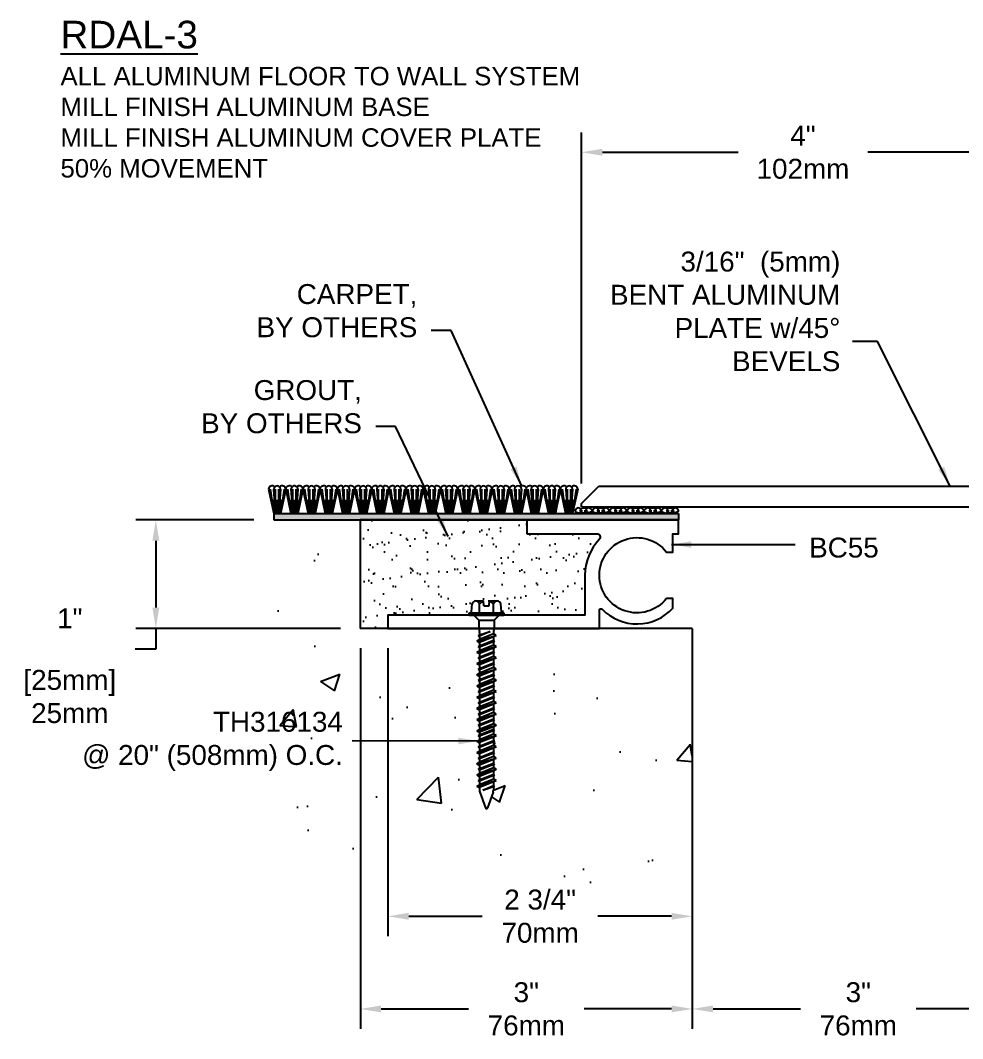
# Model space of a CAD drawing. Header units: inches. Extents: x -2.2 to 23.4, y 0.8 to 10.
# Drawn here: x -2.25 to 6.27, y 0.77 to 9.98 of the extents above; entities that cross this region are included whole.
import ezdxf

# ---------------------------------------------------------------- set-up
doc = ezdxf.new("R2010")
doc.units = ezdxf.units.IN
doc.header["$MEASUREMENT"] = 0
for name, color, linetype in [('Anchors', 4, 'Continuous'), ('Conditions', 1, 'Continuous'), ('Dimensions', 3, 'Continuous'), ('Metals', 7, 'Continuous'), ('Text', 2, 'Continuous')]:
    doc.layers.add(name, color=color, linetype=linetype)
doc.styles.add('ARIAL', font='arial.ttf')
doc.styles.get("Standard").update_dxf_attribs({"font": 'arial.ttf'})
doc.dimstyles.new('ARIAL', dxfattribs={"dimtxt": 0.18, "dimasz": 0.1875, "dimexe": 0.18, "dimexo": 0.18, "dimgap": 0.1875, "dimtad": 0, "dimtih": 1, "dimtoh": 1, "dimdec": 4, "dimzin": 0, "dimdsep": 46, "dimlunit": 4, "dimtxsty": 'ARIAL', "dimcen": 0.09, "dimadec": 0, "dimazin": 0, "dimtfac": 1, "dimtdec": 4, "dimtofl": 0, "dimtmove": 0, "dimatfit": 3, "dimfxl": 0, "dimfrac": 2, "dimtolj": 1, "dimtzin": 0, "dimarcsym": 0})
doc.dimstyles.get("Standard").update_dxf_attribs({"dimtxt": 0.125, "dimasz": 0.125, "dimexe": 0.125, "dimexo": 0.125, "dimgap": 0.125, "dimtad": 0, "dimtih": 1, "dimtoh": 1, "dimdec": 4, "dimzin": 0, "dimdsep": 46, "dimlunit": 4, "dimtxsty": 'ARIAL', "dimcen": 0.09, "dimadec": 0, "dimazin": 0, "dimtfac": 1, "dimtdec": 4, "dimtofl": 0, "dimtmove": 0, "dimatfit": 3, "dimfxl": 0, "dimfrac": 2, "dimtolj": 1, "dimtzin": 0, "dimarcsym": 0})

# ---------------------------------------------------------------- blocks, each defined once
blk = doc.blocks.new('Bc55')
blk.add_lwpolyline([(1.38, 0.855), (2.0131, 0.855, -0.659567), (2.0348, 0.8043, 0.192706), (1.905, 0.48), (1.905, 0.12), (0.125, 0.12), (0.125, 0), (2.035, 0), (2.035, 0.1616, -0.671875), (2.0607, 0.1721, 0.430668), (2.7, 0.1834), (2.7, 0.27), (2.6424, 0.27, -2.892356), (2.6424, 0.69), (2.7, 0.69), (2.7, 0.855), (2.75, 0.855), (2.75, 0.98), (1.38, 0.98)], format="xyb", close=True)
blk = doc.blocks.new('*D6')
at = {"layer": 'Defpoints', "color": 0}
for p in [(6.8271, 9.1568), (2.8271, 8.7877), (2.8271, 5.6125)]:
    blk.add_point(p, dxfattribs=at)
at = {"layer": 'Dimensions', "color": 0, "lineweight": -2}
for p, q in [((2.8271, 5.7925), (2.8271, 8.9677)), ((6.8271, 8.9768), (6.8271, 8.6077)), ((3.0146, 8.7877), (4.2421, 8.7877)), ((6.6396, 8.7877), (5.412, 8.7877))]:
    blk.add_line(p, q, dxfattribs=at)
at = {"layer": 'Dimensions', "color": 0}
for points in [[(3.0146, 8.8189), (3.0146, 8.7564), (2.8271, 8.7877)], [(6.6396, 8.8189), (6.6396, 8.7564), (6.8271, 8.7877)]]:
    blk.add_solid(points, dxfattribs=at)
at = {"layer": 'Dimensions', "color": 0, "insert": (4.8271, 8.7877), "char_height": 0.18, "attachment_point": 5, "style": 'ARIAL'}
blk.add_mtext('\\A1;4"\\P102mm', dxfattribs=at)
blk = doc.blocks.new('TH-316134')
for p, q in [((-0.1352, 0.029), (-0.129, 0.1001)), ((-0.0967, 0.1275), (-0.0272, 0.1275)), ((-0.0645, 0.0188), (-0.0645, 0.1001)), ((-0.0232, 0.0825), (-0.0272, 0.1275)), ((0.0233, 0.0825), (0.0272, 0.1275)), ((0.0272, 0.1275), (0.0967, 0.1275)), ((0.0645, 0.0188), (0.0645, 0.1001)), ((0.1352, 0.029), (0.129, 0.1001)), ((-0.1568, 0.0188), (0.1568, 0.0188)), ((-0.1568, 0), (-0.1568, 0.0188)), ((-0.1568, 0), (0.1568, 0)), ((-0.1148, 0), (-0.0697, -0.045)), ((-0.0232, 0.0825), (0.0233, 0.0825)), ((0.1148, 0), (0.0698, -0.045)), ((0.1568, 0.0188), (0.1568, 0)), ((-0.0697, -0.045), (0.0698, -0.045)), ((-0.0697, -0.045), (-0.0697, -0.1121)), ((0.0698, -0.045), (0.0698, -0.1121)), ((-0.0862, -0.2344), (0.0863, -0.1836)), ((-0.0737, -0.1836), (0.0321, -0.1471)), ((-0.0737, -0.1836), (-0.0623, -0.1774)), ((-0.0737, -0.1836), (-0.0623, -0.1898)), ((-0.0687, -0.1217), (-0.0633, -0.1477)), ((0.0321, -0.1471), (-0.0623, -0.1898)), ((-0.0623, -0.1774), (0.0321, -0.1471)), ((-0.0623, -0.1573), (-0.0623, -0.1774)), ((0.0623, -0.1707), (-0.0623, -0.2215)), ((0.0623, -0.1573), (0.0623, -0.1707)), ((0.0863, -0.1836), (0.0623, -0.1707)), ((0.0863, -0.1836), (0.0623, -0.1965)), ((0.0687, -0.1217), (0.0633, -0.1477)), ((-0.0862, -0.2344), (-0.0623, -0.2215)), ((-0.0862, -0.2344), (-0.0623, -0.2473)), ((-0.0737, -0.2852), (0.0737, -0.2344)), ((-0.0623, -0.1898), (-0.0623, -0.2215)), ((0.0623, -0.1965), (-0.0623, -0.2473)), ((-0.0623, -0.279), (0.0623, -0.2282)), ((0.0623, -0.2405), (-0.0623, -0.2913)), ((-0.0623, -0.2473), (-0.0623, -0.279)), ((0.0623, -0.2722), (-0.0623, -0.323)), ((0.0623, -0.1965), (0.0623, -0.2282)), ((0.0737, -0.2344), (0.0623, -0.2282)), ((0.0737, -0.2344), (0.0623, -0.2405)), ((0.0623, -0.2405), (0.0623, -0.2722)), ((0.0863, -0.2852), (0.0623, -0.2722)), ((-0.0862, -0.3359), (0.0863, -0.2852)), ((-0.0862, -0.3359), (-0.0623, -0.323)), ((-0.0862, -0.3359), (-0.0623, -0.3489)), ((-0.0737, -0.2852), (-0.0623, -0.279)), ((-0.0737, -0.2852), (-0.0623, -0.2913)), ((-0.0737, -0.3867), (0.0737, -0.3359)), ((-0.0623, -0.2913), (-0.0623, -0.323)), ((0.0623, -0.2981), (-0.0623, -0.3489)), ((-0.0623, -0.3806), (0.0623, -0.3298)), ((0.0623, -0.3421), (-0.0623, -0.3929)), ((-0.0623, -0.3489), (-0.0623, -0.3806)), ((0.0863, -0.2852), (0.0623, -0.2981)), ((0.0623, -0.2981), (0.0623, -0.3298)), ((0.0737, -0.3359), (0.0623, -0.3298)), ((0.0737, -0.3359), (0.0623, -0.3421)), ((0.0623, -0.3421), (0.0623, -0.3738)), ((-0.0862, -0.4375), (0.0863, -0.3867)), ((-0.0862, -0.4375), (-0.0623, -0.4246)), ((-0.0862, -0.4375), (-0.0623, -0.4504)), ((-0.0737, -0.3867), (-0.0623, -0.3806)), ((-0.0737, -0.3867), (-0.0623, -0.3929)), ((-0.0737, -0.4883), (0.0737, -0.4375)), ((0.0623, -0.3738), (-0.0623, -0.4246)), ((-0.0623, -0.3929), (-0.0623, -0.4246)), ((0.0623, -0.3996), (-0.0623, -0.4504)), ((-0.0623, -0.4821), (0.0623, -0.4313)), ((0.0623, -0.4437), (-0.0623, -0.4944)), ((-0.0623, -0.4504), (-0.0623, -0.4821)), ((0.0863, -0.3867), (0.0623, -0.3738)), ((0.0863, -0.3867), (0.0623, -0.3996)), ((0.0623, -0.3996), (0.0623, -0.4313)), ((0.0737, -0.4375), (0.0623, -0.4313)), ((0.0737, -0.4375), (0.0623, -0.4437)), ((0.0623, -0.4437), (0.0623, -0.4754)), ((-0.0862, -0.5391), (0.0863, -0.4883)), ((-0.0862, -0.5391), (-0.0623, -0.5261)), ((-0.0862, -0.5391), (-0.0623, -0.552)), ((-0.0737, -0.4883), (-0.0623, -0.4821)), ((-0.0737, -0.4883), (-0.0623, -0.4944)), ((-0.0737, -0.5898), (0.0737, -0.5391)), ((0.0623, -0.4754), (-0.0623, -0.5261)), ((-0.0623, -0.4944), (-0.0623, -0.5261)), ((0.0623, -0.5012), (-0.0623, -0.552)), ((-0.0623, -0.5837), (0.0623, -0.5329)), ((0.0623, -0.5452), (-0.0623, -0.596)), ((-0.0623, -0.552), (-0.0623, -0.5837)), ((0.0863, -0.4883), (0.0623, -0.4754)), ((0.0863, -0.4883), (0.0623, -0.5012)), ((0.0623, -0.5012), (0.0623, -0.5329)), ((0.0737, -0.5391), (0.0623, -0.5329)), ((0.0737, -0.5391), (0.0623, -0.5452)), ((0.0623, -0.5452), (0.0623, -0.5769)), ((-0.0862, -0.6406), (0.0863, -0.5898)), ((-0.0862, -0.6406), (-0.0623, -0.6277)), ((-0.0862, -0.6406), (-0.0623, -0.6535)), ((-0.0737, -0.5898), (-0.0623, -0.5837)), ((-0.0737, -0.5898), (-0.0623, -0.596)), ((-0.0737, -0.6914), (0.0737, -0.6406)), ((0.0623, -0.5769), (-0.0623, -0.6277)), ((-0.0623, -0.596), (-0.0623, -0.6277)), ((0.0623, -0.6028), (-0.0623, -0.6535)), ((-0.0623, -0.6852), (0.0623, -0.6345)), ((0.0863, -0.5898), (0.0623, -0.5769)), ((0.0863, -0.5898), (0.0623, -0.6028)), ((0.0623, -0.6028), (0.0623, -0.6345)), ((0.0737, -0.6406), (0.0623, -0.6345)), ((0.0737, -0.6406), (0.0623, -0.6468)), ((-0.0862, -0.7422), (0.0863, -0.6914)), ((-0.0862, -0.7422), (-0.0623, -0.7293)), ((-0.0737, -0.6914), (-0.0623, -0.6852)), ((-0.0737, -0.6914), (-0.0623, -0.6976)), ((0.0623, -0.6468), (-0.0623, -0.6976)), ((-0.0623, -0.6535), (-0.0623, -0.6852)), ((0.0623, -0.6785), (-0.0623, -0.7293)), ((-0.0623, -0.6976), (-0.0623, -0.7293)), ((0.0623, -0.7043), (-0.0623, -0.7551)), ((-0.0623, -0.7868), (0.0623, -0.736)), ((0.0623, -0.6468), (0.0623, -0.6785)), ((0.0863, -0.6914), (0.0623, -0.6785)), ((0.0863, -0.6914), (0.0623, -0.7043)), ((0.0623, -0.7043), (0.0623, -0.736)), ((0.0737, -0.7422), (0.0623, -0.736)), ((-0.0862, -0.7422), (-0.0623, -0.7551)), ((-0.0862, -0.8437), (0.0863, -0.793)), ((-0.0737, -0.793), (0.0737, -0.7422)), ((-0.0737, -0.793), (-0.0623, -0.7868)), ((-0.0737, -0.793), (-0.0623, -0.7991)), ((0.0623, -0.7484), (-0.0623, -0.7991)), ((-0.0623, -0.7551), (-0.0623, -0.7868)), ((0.0623, -0.78), (-0.0623, -0.8308)), ((-0.0623, -0.7991), (-0.0623, -0.8308)), ((0.0623, -0.8059), (-0.0623, -0.8567)), ((0.0737, -0.7422), (0.0623, -0.7484)), ((0.0623, -0.7484), (0.0623, -0.78)), ((0.0863, -0.793), (0.0623, -0.78)), ((0.0863, -0.793), (0.0623, -0.8059)), ((0.0623, -0.8059), (0.0623, -0.8376)), ((-0.0862, -0.8437), (-0.0623, -0.8308)), ((-0.0862, -0.8437), (-0.0623, -0.8567)), ((-0.0862, -0.9453), (0.0863, -0.8945)), ((-0.0737, -0.8945), (0.0737, -0.8437)), ((-0.0737, -0.8945), (-0.0623, -0.8884)), ((-0.0737, -0.8945), (-0.0623, -0.9007)), ((-0.0623, -0.8884), (0.0623, -0.8376)), ((0.0623, -0.8499), (-0.0623, -0.9007)), ((-0.0623, -0.8567), (-0.0623, -0.8884)), ((0.0623, -0.8816), (-0.0623, -0.9324)), ((-0.0623, -0.9007), (-0.0623, -0.9324)), ((0.0623, -0.9075), (-0.0623, -0.9582)), ((0.0737, -0.8437), (0.0623, -0.8376)), ((0.0737, -0.8437), (0.0623, -0.8499)), ((0.0623, -0.8499), (0.0623, -0.8816)), ((0.0863, -0.8945), (0.0623, -0.8816)), ((0.0863, -0.8945), (0.0623, -0.9075)), ((0.0623, -0.9075), (0.0623, -0.9391)), ((-0.0862, -0.9453), (-0.0623, -0.9324)), ((-0.0862, -0.9453), (-0.0623, -0.9582)), ((-0.0862, -1.0469), (0.0863, -0.9961)), ((-0.0737, -0.9961), (0.0737, -0.9453)), ((-0.0737, -0.9961), (-0.0623, -0.9899)), ((-0.0737, -0.9961), (-0.0623, -1.0023)), ((-0.0623, -0.9899), (0.0623, -0.9391)), ((0.0623, -0.9515), (-0.0623, -1.0023)), ((-0.0623, -0.9582), (-0.0623, -0.9899)), ((0.0623, -0.9832), (-0.0623, -1.034)), ((-0.0623, -1.0023), (-0.0623, -1.034)), ((0.0623, -1.009), (-0.0623, -1.0598)), ((0.0737, -0.9453), (0.0623, -0.9391)), ((0.0737, -0.9453), (0.0623, -0.9515)), ((0.0623, -0.9515), (0.0623, -0.9832)), ((0.0863, -0.9961), (0.0623, -0.9832)), ((0.0863, -0.9961), (0.0623, -1.009)), ((0.0623, -1.0012), (0.0623, -1.0329)), ((-0.0862, -1.0469), (-0.0623, -1.034)), ((-0.0862, -1.0469), (-0.0623, -1.0598)), ((-0.0862, -1.1406), (0.0863, -1.0898)), ((-0.0737, -1.0898), (0.0737, -1.0391)), ((-0.0737, -1.0898), (-0.0623, -1.0837)), ((-0.0737, -1.0898), (-0.0623, -1.096)), ((-0.0623, -1.0837), (0.0623, -1.0329)), ((0.0623, -1.0452), (-0.0623, -1.096)), ((-0.0623, -1.052), (-0.0623, -1.0837)), ((0.0623, -1.0769), (-0.0623, -1.1277)), ((-0.0623, -1.096), (-0.0623, -1.1277)), ((0.0623, -1.1028), (-0.0623, -1.1535)), ((0.0737, -1.0391), (0.0623, -1.0329)), ((0.0737, -1.0391), (0.0623, -1.0452)), ((0.0623, -1.0452), (0.0623, -1.0769)), ((0.0863, -1.0898), (0.0623, -1.0769)), ((0.0863, -1.0898), (0.0623, -1.1028)), ((0.0623, -1.1028), (0.0623, -1.1345)), ((-0.0862, -1.1406), (-0.0623, -1.1277)), ((-0.0862, -1.1406), (-0.0623, -1.1535)), ((-0.0862, -1.2422), (0.0863, -1.1914)), ((-0.0737, -1.1914), (0.0737, -1.1406)), ((-0.0737, -1.1914), (-0.0623, -1.1852)), ((-0.0737, -1.1914), (-0.0623, -1.1976)), ((-0.0623, -1.1852), (0.0623, -1.1345)), ((0.0623, -1.1468), (-0.0623, -1.1976)), ((-0.0623, -1.1535), (-0.0623, -1.1852)), ((0.0623, -1.1785), (-0.0623, -1.2293)), ((0.0737, -1.1406), (0.0623, -1.1345)), ((0.0737, -1.1406), (0.0623, -1.1468)), ((0.0623, -1.1468), (0.0623, -1.1785)), ((0.0863, -1.1914), (0.0623, -1.1785)), ((0.0863, -1.1914), (0.0623, -1.2043)), ((-0.0862, -1.2422), (-0.0623, -1.2293)), ((-0.0862, -1.2422), (-0.0623, -1.2551)), ((-0.0737, -1.293), (0.0737, -1.2422)), ((-0.0737, -1.293), (-0.0623, -1.2868)), ((-0.0623, -1.1976), (-0.0623, -1.2293)), ((0.0623, -1.2043), (-0.0623, -1.2551)), ((-0.0623, -1.2868), (0.0623, -1.236)), ((0.0623, -1.2484), (-0.0623, -1.2991)), ((-0.0623, -1.2551), (-0.0623, -1.2868)), ((0.0623, -1.28), (-0.0623, -1.3308)), ((0.0623, -1.2043), (0.0623, -1.236)), ((0.0737, -1.2422), (0.0623, -1.236)), ((0.0737, -1.2422), (0.0623, -1.2484)), ((0.0623, -1.2484), (0.0623, -1.28)), ((0.0863, -1.293), (0.0623, -1.28)), ((-0.0862, -1.3437), (0.0863, -1.293)), ((-0.0862, -1.3437), (-0.0623, -1.3308)), ((-0.0862, -1.3437), (-0.0623, -1.3567)), ((-0.0737, -1.293), (-0.0623, -1.2991)), ((-0.0737, -1.3945), (0.0737, -1.3437)), ((-0.0623, -1.2991), (-0.0623, -1.3308)), ((0.0623, -1.3059), (-0.0623, -1.3567)), ((-0.0623, -1.3884), (0.0623, -1.3376)), ((0.0623, -1.3499), (-0.0623, -1.4007)), ((-0.0623, -1.3567), (-0.0623, -1.3884)), ((0.0863, -1.293), (0.0623, -1.3059)), ((0.0623, -1.3059), (0.0623, -1.3376)), ((0.0737, -1.3437), (0.0623, -1.3376)), ((0.0737, -1.3437), (0.0623, -1.3499)), ((0.0623, -1.3499), (0.0623, -1.3816)), ((-0.0862, -1.4453), (0.0863, -1.3945)), ((-0.0862, -1.4453), (-0.0623, -1.4324)), ((-0.0862, -1.4453), (-0.0623, -1.4582)), ((-0.0737, -1.3945), (-0.0623, -1.3884)), ((-0.0737, -1.3945), (-0.0623, -1.4007)), ((-0.0737, -1.4961), (0.0737, -1.4453)), ((0.0623, -1.3816), (-0.0623, -1.4324)), ((-0.0623, -1.4007), (-0.0623, -1.4324)), ((0.0623, -1.4075), (-0.0623, -1.4582)), ((-0.0623, -1.4899), (0.0623, -1.4391)), ((0.0623, -1.4515), (-0.0623, -1.5023)), ((-0.0623, -1.4582), (-0.0623, -1.4899)), ((0.0863, -1.3945), (0.0623, -1.3816)), ((0.0863, -1.3945), (0.0623, -1.4075)), ((0.0623, -1.4075), (0.0623, -1.4391)), ((0.0737, -1.4453), (0.0623, -1.4391)), ((0.0737, -1.4453), (0.0623, -1.4515)), ((0.0623, -1.4515), (0.0623, -1.4832)), ((-0.0862, -1.5469), (0.0863, -1.4961)), ((-0.0862, -1.5469), (-0.0623, -1.534)), ((-0.0862, -1.5469), (-0.0623, -1.5598)), ((-0.0737, -1.4961), (-0.0623, -1.4899)), ((-0.0737, -1.4961), (-0.0623, -1.5023)), ((0.0623, -1.4832), (-0.0623, -1.534)), ((-0.0623, -1.5023), (-0.0623, -1.534)), ((0.0623, -1.509), (-0.0623, -1.5598)), ((-0.0623, -1.5598), (-0.0623, -1.5857)), ((-0.0335, -1.5838), (0.0623, -1.5407)), ((-0.0335, -1.5838), (0.0737, -1.5469)), ((0.0623, -1.553), (-0.0335, -1.5838)), ((0.0863, -1.4961), (0.0623, -1.4832)), ((0.0863, -1.4961), (0.0623, -1.509)), ((0.0623, -1.509), (0.0623, -1.5407)), ((0.0737, -1.5469), (0.0623, -1.5407)), ((0.0737, -1.5469), (0.0623, -1.553)), ((0.0623, -1.553), (0.0623, -1.5857)), ((-0.0596, -1.601), (-0.0096, -1.7438)), ((0.0596, -1.601), (0.0096, -1.7438))]:
    blk.add_line(p, q)
for centre, radius, start, end in [((-0.0967, 0.0948), 0.0327, 9.28497, 170.71503), ((0, 0.0379), 0.0896, 107.42152, 136.04074), ((0, 0.0379), 0.0896, 43.95926, 72.57848), ((0.0967, 0.0948), 0.0327, 9.28497, 170.71503), ((-0.1464, 0.03), 0.0112, 270, 355), ((0.1464, 0.03), 0.0112, 185, 270), ((-0.0232, -0.1121), 0.0465, 180, 191.9357), ((-0.1088, -0.1573), 0.0465, 0, 11.9357), ((0.1088, -0.1573), 0.0465, 168.0643, 180), ((0.0233, -0.1121), 0.0465, 348.0643, 0), ((-0.0158, -1.5857), 0.0465, 180, 199.30575), ((0.0158, -1.5857), 0.0465, 340.69425, 0), ((0, -1.7394), 0.0106, 204.10008, 335.89992)]:
    blk.add_arc(centre, radius, start, end)
blk = doc.blocks.new('TH316134')
blk.add_blockref('TH-316134', (0, 0))
blk = doc.blocks.new('*D9')
at = {"layer": 'Defpoints', "color": 0}
for p in [(1.0771, 4.484), (3.8271, 3.0164), (1.0771, 1.8806)]:
    blk.add_point(p, dxfattribs=at)
at = {"layer": 'Dimensions', "color": 0, "lineweight": -2}
for p, q in [((1.0771, 4.304), (1.0771, 1.7006)), ((3.8271, 2.8364), (3.8271, 1.7006)), ((1.2646, 1.8806), (1.9293, 1.8806)), ((3.6396, 1.8806), (2.9748, 1.8806))]:
    blk.add_line(p, q, dxfattribs=at)
at = {"layer": 'Dimensions', "color": 0}
for points in [[(1.2646, 1.9119), (1.2646, 1.8494), (1.0771, 1.8806)], [(3.6396, 1.9119), (3.6396, 1.8494), (3.8271, 1.8806)]]:
    blk.add_solid(points, dxfattribs=at)
at = {"layer": 'Dimensions', "color": 0, "insert": (2.4521, 1.8806), "char_height": 0.18, "attachment_point": 5, "style": 'ARIAL'}
blk.add_mtext('\\A1;2 3/4"\\P70mm', dxfattribs=at)
blk = doc.blocks.new('*D10')
at = {"layer": 'Defpoints', "color": 0}
for p in [(3.8271, 2.1265), (6.8271, 2.1265), (6.8271, 1.0431)]:
    blk.add_point(p, dxfattribs=at)
at = {"layer": 'Dimensions', "color": 0, "lineweight": -2}
for p, q in [((3.8271, 1.9465), (3.8271, 0.8631)), ((6.8271, 1.9465), (6.8271, 0.8631)), ((4.0146, 1.0431), (4.8043, 1.0431)), ((6.6396, 1.0431), (5.8498, 1.0431))]:
    blk.add_line(p, q, dxfattribs=at)
at = {"layer": 'Dimensions', "color": 0}
for points in [[(4.0146, 1.0744), (4.0146, 1.0119), (3.8271, 1.0431)], [(6.6396, 1.0744), (6.6396, 1.0119), (6.8271, 1.0431)]]:
    blk.add_solid(points, dxfattribs=at)
at = {"layer": 'Dimensions', "color": 0, "insert": (5.3271, 1.0431), "char_height": 0.18, "attachment_point": 5, "style": 'ARIAL'}
blk.add_mtext('\\A1;3"\\P76mm', dxfattribs=at)
blk = doc.blocks.new('*D11')
at = {"layer": 'Defpoints', "color": 0}
for p in [(0.8271, 4.484), (3.8271, 2.1265), (0.8271, 1.0431)]:
    blk.add_point(p, dxfattribs=at)
at = {"layer": 'Dimensions', "color": 0, "lineweight": -2}
for p, q in [((0.8271, 4.304), (0.8271, 0.8631)), ((3.8271, 1.9465), (3.8271, 0.8631)), ((1.0146, 1.0431), (1.8043, 1.0431)), ((3.6396, 1.0431), (2.8498, 1.0431))]:
    blk.add_line(p, q, dxfattribs=at)
at = {"layer": 'Dimensions', "color": 0}
for points in [[(1.0146, 1.0744), (1.0146, 1.0119), (0.8271, 1.0431)], [(3.6396, 1.0744), (3.6396, 1.0119), (3.8271, 1.0431)]]:
    blk.add_solid(points, dxfattribs=at)
at = {"layer": 'Dimensions', "color": 0, "insert": (2.3271, 1.0431), "char_height": 0.18, "attachment_point": 5, "style": 'ARIAL'}
blk.add_mtext('\\A1;3"\\P76mm', dxfattribs=at)
blk = doc.blocks.new('carpet-teeth2')
for points in [[(1.0485, 1.2527), (1.0952, 1.0335)], [(1.0635, 1.2548), (1.0951, 1.0335)], [(1.111, 1.0335), (1.111, 1.2527)], [(1.1414, 1.0335), (1.1414, 1.2527)], [(1.157, 1.2527), (1.1414, 1.0335)], [(1.2039, 1.2527), (1.1571, 1.0335)], [(1.1888, 1.2548), (1.1573, 1.0335)], [(1.2039, 1.2527), (1.2506, 1.0335)], [(1.2189, 1.2548), (1.2505, 1.0335)], [(1.2507, 1.2527), (1.2664, 1.0335)], [(1.2664, 1.0335), (1.2664, 1.2527)], [(1.2968, 1.0335), (1.2968, 1.2527)], [(1.3124, 1.2527), (1.2968, 1.0335)], [(1.3593, 1.2527), (1.3125, 1.0335)], [(1.3442, 1.2548), (1.3127, 1.0335)], [(1.3593, 1.2527), (1.406, 1.0335)], [(1.3743, 1.2548), (1.4059, 1.0335)], [(1.4061, 1.2527), (1.4218, 1.0335)], [(1.4218, 1.0335), (1.4218, 1.2527)], [(1.4678, 1.2527), (1.4522, 1.0335)], [(1.4522, 1.0335), (1.4522, 1.2527)], [(1.4996, 1.2548), (1.4684, 1.0356)], [(1.5147, 1.2527), (1.4684, 1.0356)], [(1.5147, 1.2527), (1.5614, 1.0335)], [(1.5297, 1.2548), (1.561, 1.0356)], [(1.5615, 1.2527), (1.5772, 1.0335)], [(1.5772, 1.0335), (1.5772, 1.2527)], [(1.6232, 1.2527), (1.6076, 1.0335)], [(1.6076, 1.0335), (1.6076, 1.2527)], [(1.6701, 1.2527), (1.6233, 1.0335)], [(1.655, 1.2548), (1.6238, 1.0356)], [(1.6701, 1.2527), (1.7168, 1.0335)], [(1.6851, 1.2548), (1.7167, 1.0335)], [(1.7169, 1.2527), (1.7326, 1.0335)], [(1.7326, 1.0335), (1.7326, 1.2527)], [(1.7786, 1.2527), (1.763, 1.0335)], [(1.763, 1.0335), (1.763, 1.2527)], [(1.8255, 1.2527), (1.7787, 1.0335)], [(1.8104, 1.2548), (1.7792, 1.0356)], [(1.0926, 1.1585), (1.1104, 1.0335)], [(1.1262, 1.0335), (1.1262, 1.1585)], [(1.1597, 1.1585), (1.1425, 1.0378)], [(1.248, 1.1585), (1.2658, 1.0335)], [(1.2816, 1.0335), (1.2816, 1.1585)], [(1.3151, 1.1585), (1.2973, 1.0335)], [(1.4034, 1.1585), (1.4212, 1.0335)], [(1.437, 1.0335), (1.437, 1.1585)], [(1.4705, 1.1585), (1.4533, 1.0378)], [(1.5588, 1.1585), (1.5766, 1.0335)], [(1.5924, 1.0335), (1.5924, 1.1585)], [(1.6259, 1.1585), (1.6081, 1.0335)], [(1.7142, 1.1585), (1.732, 1.0335)], [(1.7478, 1.0335), (1.7478, 1.1585)], [(1.7813, 1.1585), (1.7635, 1.0335)], [(1.0951, 1.0335), (1.7787, 1.0335)]]:
    blk.add_lwpolyline(points)
blk.add_lwpolyline([(1.0953, 1.2527), (1.111, 1.0335)], close=True)
for centre, radius, start, end in [((1.0797, 1.2527), 0.0312, 41.211, 180), ((1.1262, 1.2527), 0.0308, 0, 180), ((1.1726, 1.2527), 0.0312, 0, 138.789), ((1.2351, 1.2527), 0.0312, 41.211, 180), ((1.2816, 1.2527), 0.0307, 355.92228, 184.07772), ((1.328, 1.2527), 0.0312, 0, 138.789), ((1.3905, 1.2527), 0.0312, 41.211, 180), ((1.437, 1.2527), 0.0308, 0, 180), ((1.4834, 1.2527), 0.0312, 0, 138.789), ((1.5459, 1.2527), 0.0312, 41.211, 180), ((1.5924, 1.2527), 0.0308, 0, 180), ((1.6388, 1.2527), 0.0312, 0, 138.789), ((1.7013, 1.2527), 0.0312, 41.211, 180), ((1.7478, 1.2527), 0.0308, 0, 180), ((1.7942, 1.2527), 0.0312, 0, 138.789)]:
    blk.add_arc(centre, radius, start, end)
at = {"insert": (1.0952, 1.0336), "char_height": 0.0000478, "width": 0.00109, "attachment_point": 1}
blk.add_mtext('{\\fArial|b0|i0|c0|p34;BALCO TOOTHBRUSH}', dxfattribs=at)
blk = doc.blocks.new('CARPET')
at = {"layer": 'Conditions'}
h = blk.add_hatch(dxfattribs=at)
h.set_pattern_fill('EXPAND', color=256, scale=0.125, style=0)
h.set_pattern_definition([(30, (-0.98028, 0.06387), (2e-11, 0.075), [0.0625, -0.0125]), (330, (-0.98028, 0.06387), (0.0649519, 0.0375), [0.0625, -0.0125]), (330, (-0.92615, 0.09512), (0.0649519, 0.0375), [0.0625, -0.0125]), (30, (-0.92615, 0.10762), (2e-11, 0.075), [0.0625, -0.0125])])
h.paths.add_polyline_path([(0.7819, 11.1784), (0.7819, 11.1202), (4.4395, 11.1202), (4.4395, 11.1784)])
for p, q in [((0.7819, 11.1784), (4.4395, 11.1784)), ((0.7819, 11.1784), (0.7819, 11.1202)), ((4.4395, 11.1784), (4.4395, 11.1202)), ((0.7819, 11.1202), (4.4395, 11.1202))]:
    blk.add_line(p, q, dxfattribs=at)
for points in [[(3.0626, 11.3976), (3.1093, 11.1784)], [(3.0776, 11.3997), (3.1092, 11.1784)], [(3.1251, 11.1784), (3.1251, 11.3976)], [(3.1711, 11.3976), (3.1555, 11.1784)], [(3.1555, 11.1784), (3.1555, 11.3976)], [(3.218, 11.3976), (3.1712, 11.1784)], [(3.2029, 11.3997), (3.1714, 11.1784)], [(3.218, 11.3976), (3.2647, 11.1784)], [(3.233, 11.3997), (3.2646, 11.1784)], [(3.2649, 11.3976), (3.2805, 11.1784)], [(3.2805, 11.1784), (3.2805, 11.3976)], [(3.3265, 11.3976), (3.3109, 11.1784)], [(3.3109, 11.1784), (3.3109, 11.3976)], [(3.3734, 11.3976), (3.3266, 11.1784)], [(3.3583, 11.3997), (3.3268, 11.1784)], [(3.3734, 11.3976), (3.4201, 11.1784)], [(3.3884, 11.3997), (3.42, 11.1784)], [(3.4203, 11.3976), (3.4359, 11.1784)], [(3.4359, 11.1784), (3.4359, 11.3976)], [(3.4663, 11.1784), (3.4663, 11.3976)], [(3.4819, 11.3976), (3.4663, 11.1784)], [(3.5137, 11.3997), (3.4825, 11.1805)], [(3.5288, 11.3976), (3.4825, 11.1805)], [(3.1067, 11.3034), (3.1245, 11.1784)], [(3.1403, 11.1784), (3.1403, 11.3034)], [(3.1738, 11.3034), (3.1566, 11.1827)], [(3.2621, 11.3034), (3.2799, 11.1784)], [(3.2957, 11.1784), (3.2957, 11.3034)], [(3.3292, 11.3034), (3.3114, 11.1784)], [(3.4175, 11.3034), (3.4353, 11.1784)], [(3.4511, 11.1784), (3.4511, 11.3034)], [(3.4846, 11.3034), (3.4674, 11.1827)], [(3.1092, 11.1784), (3.7928, 11.1784)], [(3.5045, 11.1972), (3.5513, 11.1784)], [(3.5433, 11.1918), (3.5511, 11.1784)], [(3.5516, 11.195), (3.567, 11.1784)], [(3.5619, 11.1918), (3.5665, 11.1784)], [(3.567, 11.1784), (3.567, 11.2085)], [(3.5822, 11.1784), (3.5822, 11.1918)], [(3.5974, 11.1784), (3.5974, 11.2085)], [(3.613, 11.195), (3.5974, 11.1784)], [(3.6026, 11.1919), (3.598, 11.1784)], [(3.613, 11.195), (3.6133, 11.1784)], [(3.6599, 11.1972), (3.6132, 11.1784)], [(3.6219, 11.1918), (3.6141, 11.1784)], [(3.6604, 11.1972), (3.7072, 11.1784)], [(3.6992, 11.1918), (3.707, 11.1784)], [(3.7075, 11.195), (3.7229, 11.1784)], [(3.7178, 11.1918), (3.7224, 11.1784)], [(3.7229, 11.1784), (3.7229, 11.2085)], [(3.7381, 11.1784), (3.7381, 11.1918)], [(3.7533, 11.1784), (3.7533, 11.2085)], [(3.7689, 11.195), (3.7533, 11.1784)], [(3.7585, 11.1919), (3.7539, 11.1784)], [(3.7689, 11.195), (3.7692, 11.1784)], [(3.8158, 11.1972), (3.7691, 11.1784)], [(3.7778, 11.1918), (3.77, 11.1784)], [(3.8175, 11.1972), (3.8643, 11.1784)], [(3.8563, 11.1918), (3.8641, 11.1784)], [(3.8621, 11.1784), (4.4289, 11.1784)], [(3.8645, 11.195), (3.88, 11.1784)], [(3.8748, 11.1918), (3.8795, 11.1784)], [(3.88, 11.1784), (3.88, 11.2085)], [(3.8952, 11.1784), (3.8952, 11.1918)], [(3.9104, 11.1784), (3.9104, 11.2085)], [(3.9259, 11.195), (3.9104, 11.1784)], [(3.9156, 11.1919), (3.9109, 11.1784)], [(3.9259, 11.195), (3.9263, 11.1784)], [(3.9729, 11.1972), (3.9261, 11.1784)], [(3.9349, 11.1918), (3.927, 11.1784)], [(3.9734, 11.1972), (4.0201, 11.1784)], [(4.0122, 11.1918), (4.02, 11.1784)], [(4.0204, 11.195), (4.0359, 11.1784)], [(4.0307, 11.1918), (4.0353, 11.1784)], [(4.0359, 11.1784), (4.0359, 11.2085)], [(4.0511, 11.1784), (4.0511, 11.1918)], [(4.0663, 11.1784), (4.0663, 11.2085)], [(4.0818, 11.195), (4.0663, 11.1784)], [(4.0714, 11.1919), (4.0668, 11.1784)], [(4.0818, 11.195), (4.0822, 11.1784)], [(4.1288, 11.1972), (4.082, 11.1784)], [(4.0908, 11.1918), (4.0829, 11.1784)], [(4.1293, 11.1972), (4.176, 11.1784)], [(4.1681, 11.1918), (4.1759, 11.1784)], [(4.1763, 11.195), (4.1918, 11.1784)], [(4.1866, 11.1918), (4.1912, 11.1784)], [(4.1918, 11.1784), (4.1918, 11.2085)], [(4.207, 11.1784), (4.207, 11.1918)], [(4.2222, 11.1784), (4.2222, 11.2085)], [(4.2377, 11.195), (4.2222, 11.1784)], [(4.2273, 11.1919), (4.2227, 11.1784)], [(4.2377, 11.195), (4.2381, 11.1784)], [(4.2847, 11.1972), (4.2379, 11.1784)], [(4.2466, 11.1918), (4.2388, 11.1784)], [(4.2859, 11.1972), (4.3327, 11.1784)], [(4.3247, 11.1918), (4.3325, 11.1784)], [(4.3329, 11.195), (4.3484, 11.1784)], [(4.3433, 11.1918), (4.3479, 11.1784)], [(4.3484, 11.1784), (4.3484, 11.2085)], [(4.3636, 11.1784), (4.3636, 11.1918)], [(4.3788, 11.1784), (4.3788, 11.2085)], [(4.3944, 11.195), (4.3788, 11.1784)], [(4.384, 11.1919), (4.3794, 11.1784)], [(4.3944, 11.195), (4.3947, 11.1784)], [(4.4413, 11.1972), (4.3946, 11.1784)], [(4.4033, 11.1918), (4.3955, 11.1784)]]:
    blk.add_lwpolyline(points, dxfattribs=at)
blk.add_lwpolyline([(3.1095, 11.3976), (3.1251, 11.1784)], close=True, dxfattribs=at)
for centre, radius, start, end in [((3.0938, 11.3976), 0.0312, 41.211, 180), ((3.1403, 11.3976), 0.0308, 0, 180), ((3.1867, 11.3976), 0.0312, 0, 138.789), ((3.2492, 11.3976), 0.0312, 41.211, 180), ((3.2957, 11.3976), 0.0307, 355.92228, 184.07772), ((3.3421, 11.3976), 0.0312, 0, 138.789), ((3.4046, 11.3976), 0.0312, 41.211, 180), ((3.4511, 11.3976), 0.0308, 0, 180), ((3.4975, 11.3976), 0.0312, 0, 138.789), ((3.5358, 11.1972), 0.0312, 41.211, 180), ((3.5822, 11.1972), 0.0307, 355.92228, 184.07772), ((3.6287, 11.1972), 0.0312, 0, 138.789), ((3.6917, 11.1972), 0.0312, 41.211, 180), ((3.7381, 11.1972), 0.0307, 355.92228, 184.07772), ((3.7846, 11.1972), 0.0312, 0, 138.789), ((3.8487, 11.1972), 0.0312, 41.211, 180), ((3.8952, 11.1972), 0.0307, 355.92228, 184.07772), ((3.9416, 11.1972), 0.0312, 0, 138.789), ((4.0046, 11.1972), 0.0312, 41.211, 180), ((4.0511, 11.1972), 0.0307, 355.92228, 184.07772), ((4.0975, 11.1972), 0.0312, 0, 138.789), ((4.1605, 11.1972), 0.0312, 41.211, 180), ((4.207, 11.1972), 0.0307, 355.92228, 184.07772), ((4.2534, 11.1972), 0.0312, 0, 138.789), ((4.3172, 11.1972), 0.0312, 41.211, 180), ((4.3636, 11.1972), 0.0307, 355.92228, 184.07772), ((4.4101, 11.1972), 0.0312, 0, 138.789)]:
    blk.add_arc(centre, radius, start, end, dxfattribs=at)
for p in [(-0.3132, 10.1449), (0.4636, 10.1449), (1.2412, 10.1449)]:
    blk.add_blockref('carpet-teeth2', p, dxfattribs=at)
at = {"layer": 'Conditions', "char_height": 0.0000478, "width": 0.00109, "attachment_point": 1}
for insert in [(3.1093, 11.1785), (3.8622, 11.1785)]:
    blk.add_mtext('{\\fArial|b0|i0|c0|p34;BALCO TOOTHBRUSH}', dxfattribs=dict(at, insert=insert))
blk = doc.blocks.new('PLATE4')
at = {"layer": 'Metals'}
for p, q in [((6.7958, 7.8318), (6.6396, 7.6756)), ((6.7958, 7.8318), (6.8271, 7.8318)), ((6.8271, 5.7068), (6.8271, 7.8318)), ((6.6396, 5.8943), (6.6396, 7.6756)), ((2.8271, 5.6125), (2.9839, 5.7693)), ((2.9839, 5.7693), (6.5146, 5.7693)), ((2.8271, 5.5818), (2.8271, 5.6125)), ((2.8271, 5.5818), (6.7021, 5.5818))]:
    blk.add_line(p, q, dxfattribs=at)
for centre in [(6.5146, 5.8943), (6.7021, 5.7068)]:
    blk.add_arc(centre, 0.125, 270, 0, dxfattribs=at)
blk = doc.blocks.new('*D14')
at = {"layer": 'Defpoints', "color": 0}
for p in [(0.0444, 5.464), (-1.021, 4.484), (0.8271, 4.484)]:
    blk.add_point(p, dxfattribs=at)
at = {"layer": 'Dimensions', "color": 0, "lineweight": -2}
for p, q in [((-0.1356, 5.464), (-1.201, 5.464)), ((-1.021, 5.2765), (-1.021, 4.6715)), ((0.6471, 4.484), (-1.201, 4.484)), ((-1.021, 4.484), (-1.021, 4.2965)), ((-1.021, 4.2965), (-1.2085, 4.2965))]:
    blk.add_line(p, q, dxfattribs=at)
at = {"layer": 'Dimensions', "color": 0}
for points in [[(-1.0522, 5.2765), (-0.9897, 5.2765), (-1.021, 5.464)], [(-1.0522, 4.6715), (-0.9897, 4.6715), (-1.021, 4.484)]]:
    blk.add_solid(points, dxfattribs=at)
at = {"layer": 'Dimensions', "color": 0, "char_height": 0.18, "attachment_point": 5, "style": 'ARIAL'}
for s, insert in [('\\A1;1"', (-1.7985, 4.5744)), ('\\A1;[25mm]\\P25mm', (-1.7985, 3.8667))]:
    blk.add_mtext(s, dxfattribs=dict(at, insert=insert))

msp = doc.modelspace()

# ---------------------------------------------------------------- hatches: boundary and pattern name
at = {"layer": 'Conditions'}
h = msp.add_hatch(dxfattribs=at)
h.set_pattern_fill('AR-CONC', color=256, scale=0.25, style=0)
h.set_pattern_definition([(50, (-1, 0), (1.79315, -0.15688), [0.1875, -2.0625]), (355, (-1, 0), (-0.3469, 1.8805), [0.15, -1.65]), (100.451, (-0.8506, -0.013), (1.44627, 1.7236), [0.15935, -1.75286]), (46.184, (-1, 0.5), (2.6681, -0.4138), [0.28125, -3.09375]), (96.636, (-0.7777, 0.4655), (2.3367, 2.4353), [0.239, -2.6293]), (351.184, (-1, 0.5), (2.3367, 2.4353), [0.225, -2.475]), (21, (-0.75, 0.375), (1.49227, -1.00655), [0.1875, -2.0625]), (326, (-0.75, 0.375), (0.6083, 1.81288), [0.15, -1.65]), (71.45, (-0.6256, 0.2911), (2.10056, 0.80633), [0.15935, -1.75286]), (37.5, (-1, 0), (0.0304, 0.832235), [0, -1.63, 0, -1.675, 0, -1.65625]), (7.5, (-1, 0), (0.65767, 0.98603), [0, -0.955, 0, -1.5925, 0, -0.63125]), (327.5, (-1.5575, 0), (1.334556, -0.05639), [0, -0.625, 0, -1.95, 0, -2.5875]), (317.5, (-1.8075, 0), (1.45797, 0.25026), [0, -0.8125, 0, -1.295, 0, -1.8375])])
h.paths.add_polyline_path([(3.82706, 4.48398), (2.03616, 4.48398), (2.03031, 4.4563, 0.0521265), (2.02931, 4.44669), (2.02931, 4.43332), (2.05331, 4.42039), (2.02931, 4.40747), (2.02931, 4.37577), (2.04075, 4.36961), (2.02931, 4.36345), (2.02931, 4.33175), (2.05331, 4.31883), (2.02931, 4.3059), (2.02931, 4.27421), (2.04075, 4.26805), (2.02931, 4.26188), (2.02931, 4.23019), (2.05331, 4.21727), (2.02931, 4.20434), (2.02931, 4.17265), (2.04075, 4.16648), (2.02931, 4.16032), (2.02931, 4.12863), (2.05331, 4.1157), (2.02931, 4.10278), (2.02931, 4.07108), (2.04075, 4.06492), (2.02931, 4.05876), (2.02931, 4.02707), (2.05331, 4.01414), (2.02931, 4.00122), (2.02931, 3.96952), (2.04075, 3.96336), (2.02931, 3.9572), (2.02931, 3.9255), (2.05331, 3.91258), (2.02931, 3.89965), (2.02931, 3.86796), (2.04075, 3.8618), (2.02931, 3.85563), (2.02931, 3.82394), (2.05331, 3.81102), (2.02931, 3.79809), (2.02931, 3.7664), (2.04075, 3.76023), (2.02931, 3.75407), (2.02931, 3.72238), (2.05331, 3.70945), (2.02931, 3.69653), (2.02931, 3.66483), (2.04075, 3.65867), (2.02931, 3.65251), (2.02931, 3.62082), (2.05331, 3.60789), (2.02931, 3.59497), (2.02931, 3.57108), (2.04075, 3.56492), (2.02931, 3.55876), (2.02931, 3.52707), (2.05331, 3.51414), (2.02931, 3.50122), (2.02931, 3.46952), (2.04075, 3.46336), (2.02931, 3.4572), (2.02931, 3.4255), (2.05331, 3.41258), (2.02931, 3.39965), (2.02931, 3.36796), (2.04075, 3.3618), (2.02931, 3.35563), (2.02931, 3.32394), (2.05331, 3.31102), (2.02931, 3.29809), (2.02931, 3.2664), (2.04075, 3.26023), (2.02931, 3.25407), (2.02931, 3.22238), (2.05331, 3.20945), (2.02931, 3.19653), (2.02931, 3.16483), (2.04075, 3.15867), (2.02931, 3.15251), (2.02931, 3.12082), (2.05331, 3.10789), (2.02931, 3.09497), (2.02931, 3.06327), (2.04075, 3.05711), (2.02931, 3.05095), (2.02931, 3.01041), (1.97728, 2.8619, -0.7741233), (1.95683, 2.8619), (1.90481, 3.01041), (1.90481, 3.04418), (1.88081, 3.05711), (1.90481, 3.07003), (1.90481, 3.10173), (1.89336, 3.10789), (1.90481, 3.11405), (1.90481, 3.14575), (1.88081, 3.15867), (1.90481, 3.1716), (1.90481, 3.20329), (1.89336, 3.20945), (1.90481, 3.21562), (1.90481, 3.24731), (1.88081, 3.26023), (1.90481, 3.27316), (1.90481, 3.30485), (1.89336, 3.31102), (1.90481, 3.31718), (1.90481, 3.34887), (1.88081, 3.3618), (1.90481, 3.37472), (1.90481, 3.40641), (1.89336, 3.41258), (1.90481, 3.41874), (1.90481, 3.45043), (1.88081, 3.46336), (1.90481, 3.47628), (1.90481, 3.50798), (1.89336, 3.51414), (1.90481, 3.5203), (1.90481, 3.54418), (1.88081, 3.55711), (1.90481, 3.57003), (1.90481, 3.60173), (1.89336, 3.60789), (1.90481, 3.61405), (1.90481, 3.64575), (1.88081, 3.65867), (1.90481, 3.6716), (1.90481, 3.70329), (1.89336, 3.70945), (1.90481, 3.71562), (1.90481, 3.74731), (1.88081, 3.76023), (1.90481, 3.77316), (1.90481, 3.80485), (1.89336, 3.81102), (1.90481, 3.81718), (1.90481, 3.84887), (1.88081, 3.8618), (1.90481, 3.87472), (1.90481, 3.90641), (1.89336, 3.91258), (1.90481, 3.91874), (1.90481, 3.95043), (1.88081, 3.96336), (1.90481, 3.97628), (1.90481, 4.00798), (1.89336, 4.01414), (1.90481, 4.0203), (1.90481, 4.052), (1.88081, 4.06492), (1.90481, 4.07785), (1.90481, 4.10954), (1.89336, 4.1157), (1.90481, 4.12187), (1.90481, 4.15356), (1.88081, 4.16648), (1.90481, 4.17941), (1.90481, 4.2111), (1.89336, 4.21727), (1.90481, 4.22343), (1.90481, 4.25512), (1.88081, 4.26805), (1.90481, 4.28097), (1.90481, 4.31266), (1.89336, 4.31883), (1.90481, 4.32499), (1.90481, 4.35668), (1.88081, 4.36961), (1.90481, 4.38253), (1.90481, 4.41423), (1.89336, 4.42039), (1.90481, 4.42655), (1.90481, 4.44669, 0.0521265), (1.9038, 4.4563), (1.89795, 4.48398), (1.07706, 4.48398), (0.82706, 4.48398), (0.82706, 5.46398), (0.04442, 5.46398), (0.04442, 2.16981), (3.82706, 2.16981)])
h.paths.add_polyline_path([(-0.97387, 3.67983), (0.70058, 3.67983), (0.70058, 3.24444), (-0.97387, 3.24444)], flags=9)
h = msp.add_hatch(dxfattribs=at)
h.set_pattern_fill('AR-SAND', color=256, scale=0.125, style=0)
h.set_pattern_definition([(37.5, (-2, 0), (-0.007874, 0.240853), [0, -0.19, 0, -0.2125, 0, -0.203125]), (7.5, (-2, 0), (0.221222, 0.352768), [0, -0.1025, 0, -0.17125, 0, -0.065625]), (327.5, (-2.15375, 0), (0.389268, 0.0007074), [0, -0.0625, 0, -0.225, 0, -0.29375]), (317.5, (-2.15375, 0), (0.375766, 0.10971), [0, -0.03125, 0, -0.1475, 0, -0.16875])])
h.paths.add_polyline_path([(2.98687, 5.28828, 0.659567), (2.96515, 5.33898), (2.33206, 5.33898), (2.33206, 5.46398), (0.82706, 5.46398), (0.82706, 4.48398), (1.07706, 4.48398), (1.07706, 4.60398), (1.81031, 4.60398), (1.81031, 4.62273), (1.82063, 4.62273, 0.3888787), (1.83184, 4.633), (1.83763, 4.69921, -0.4105631), (1.87031, 4.73148), (1.93987, 4.73148), (1.94381, 4.68648), (1.99031, 4.68648), (1.99424, 4.73148), (2.06381, 4.73148, -0.4105631), (2.09648, 4.69921), (2.10228, 4.633, 0.3888787), (2.11348, 4.62273), (2.12381, 4.62273), (2.12381, 4.60398), (2.85706, 4.60398), (2.85706, 4.96398, -0.1927059)])

# ---------------------------------------------------------------- linework, layer by layer
for p, q in [((0.82706, 5.46398), (0.82706, 4.48398)), ((3.33206, 5.46398), (0.82706, 5.46398)), ((3.82706, 4.48398), (0.82706, 4.48398)), ((3.82706, 4.48398), (3.82706, 2.12647)), ((3.82706, 4.48398), (3.82706, 2.12647))]:
    msp.add_line(p, q, dxfattribs=at)

# ---------------------------------------------------------------- block references
at = {"layer": 'Anchors'}
msp.add_blockref('TH316134', (1.96706, 4.60398), dxfattribs=at)
at = {"layer": 'Conditions'}
msp.add_blockref('PLATE4', (0, 0), dxfattribs=at)
at = {"layer": 'Dimensions'}
msp.add_blockref('CARPET', (-0.73745, -5.65619), dxfattribs=at)
at = {"layer": 'Metals'}
msp.add_blockref('Bc55', (0.95206, 4.48398), dxfattribs=at)

# ---------------------------------------------------------------- texts
at = {"layer": 'Text', "attachment_point": 1, "style": 'ARIAL'}
for s, insert, char_height, width in [('{\\LRDAL-3\\P\\H0.6667x;\\lALL ALUMINUM FLOOR TO WALL SYSTEM \\PMILL FINISH ALUMINUM BASE \\PMILL FINISH ALUMINUM COVER PLATE \\P50% MOVEMENT}', (-1.88271, 9.97665), 0.25, 4.9391187), ('\\A1;BC55', (4.88304, 5.30396), 0.18, 3.362082)]:
    msp.add_mtext(s, dxfattribs=dict(at, insert=insert, char_height=char_height, width=width))
at = {"layer": 'Text', "char_height": 0.18, "style": 'ARIAL'}
for s, insert, attachment_point in [('3/16"  (5mm)\\PBENT ALUMINUM\\PPLATE w/45°\\PBEVELS', (5.16484, 7.34833), 6), ('CARPET,\\PBY OTHERS', (1.34214, 7.11349), 9), ('GROUT,\\PBY OTHERS', (0.84107, 6.24542), 9), ('TH316134\\P@ 20" (508mm) O.C.', (0.66933, 3.46214), 6)]:
    msp.add_mtext(s, dxfattribs=dict(at, insert=insert, attachment_point=attachment_point))

# ---------------------------------------------------------------- dimensions: what is measured, and where the dimension line sits
at = {"layer": 'Dimensions'}
for base, p1, p2, text, picture, middle in [((2.82706, 8.78769), (6.82706, 9.15684), (2.82706, 5.61251), '<>\\P102mm', '*D6', (4.82706, 8.78769)), ((6.82706, 1.04311), (3.82706, 2.12647), (6.82706, 2.12647), '<>\\P76mm', '*D10', (5.32706, 1.04311))]:
    dim = msp.add_linear_dim(base=base, p1=p1, p2=p2, text=text, dimstyle='ARIAL', override={"dimpost": '\\X'}, dxfattribs=at)
    dim.commit()
    dim.dimension.update_dxf_attribs({"geometry": picture, "text_midpoint": middle})
dim = msp.add_linear_dim(base=(-1.02098, 4.48398), p1=(0.04442, 5.46398), p2=(0.82706, 4.48398), angle=90, text='<>\\P25mm', dimstyle='ARIAL', override={"dimpost": '\\X'}, dxfattribs=at)
dim.commit()
dim.dimension.update_dxf_attribs({"geometry": '*D14', "text_midpoint": (-1.79846, 4.29648)})
for base, p1, p2, text, picture, middle in [((0.82706, 1.04311), (3.82706, 2.12647), (0.82706, 4.48398), '<>\\P76mm', '*D11', (2.32706, 1.04311)), ((1.07706, 1.88062), (3.82706, 3.01642), (1.07706, 4.48398), '<>\\P70mm', '*D9', (2.45206, 1.88062))]:
    dim = msp.add_linear_dim(base=base, p1=p1, p2=p2, text=text, dimstyle='ARIAL', override={"dimpost": '\\X'}, dxfattribs=at)
    dim.commit()
    dim.dimension.update_dxf_attribs({"geometry": picture, "text_midpoint": middle, "dimtype": 160})

# ---------------------------------------------------------------- leaders
at = {"layer": 'Text', "annotation_type": 0, "has_hookline": 1}
for points, hookline_direction, text_width in [([(2.28585, 5.77062), (1.64714, 7.17599), (1.46714, 7.17599)], 1, 1.42158), ([(1.61997, 5.31319), (1.14607, 6.30792), (0.96607, 6.30792)], 1, 1.42158), ([(3.63891, 5.24146), (4.75804, 5.24146)], 0, 0.60053), ([(1.89399, 3.4649), (0.75202, 3.46639)], 1, 2.32121)]:
    msp.add_leader(points, dimstyle='Standard', override={"dimasz": 0.18, "dimgap": 0.125, "dimtad": 0}, dxfattribs=dict(at, hookline_direction=hookline_direction, text_width=text_width))
at = {"layer": 'Text'}
msp.add_leader([(6.15817, 5.7693), (5.50054, 7.07619), (5.27431, 7.07604)], dimstyle='Standard', override={"dimasz": 0.18, "dimgap": 0.125, "dimtad": 0}, dxfattribs=at)

doc.saveas('drawing.dxf')
